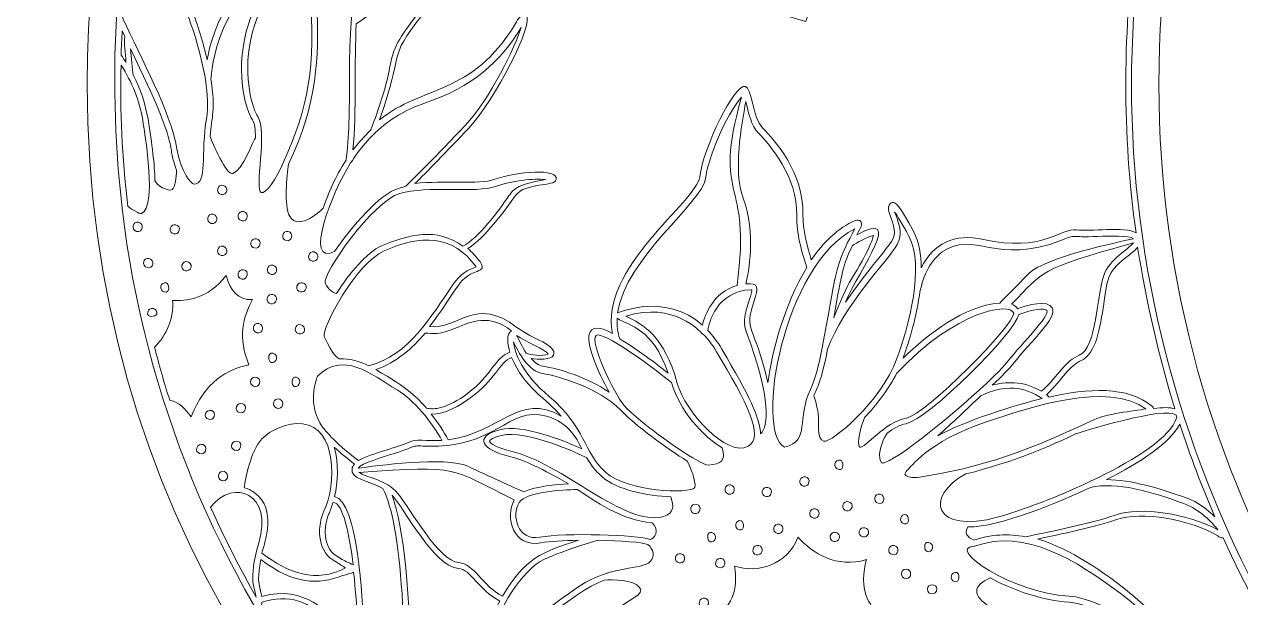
# Model space of a CAD drawing. Header units: inches. Extents: x 0.2 to 23.6, y -0.9 to 8.8.
# Drawn here: x 0.189 to 4.626, y 2.113 to 4.204 of the extents above; entities that cross this region are included whole.
import ezdxf

# ---------------------------------------------------------------- set-up
doc = ezdxf.new("R2010")
doc.units = ezdxf.units.IN
doc.header["$MEASUREMENT"] = 0
doc.layers.add('_U+0421_U+043B_U+043E_U+0439 1', color=7, linetype='Continuous')

msp = doc.modelspace()

# ---------------------------------------------------------------- linework, layer by layer
at = {"layer": '_U+0421_U+043B_U+043E_U+0439 1', "lineweight": 0}
for points, knots in [([(4.2278, 3.9833), (4.2278, 5.3014), (4.9042, 6.6028), (6.0819, 7.3639), (3.3597, 8.7653), (0.1889, 6.5625), (0.5458, 3.5347), (0.5458, 3.5333), (0.5458, 3.5333), (0.5458, 3.5319), (0.7097, 2.1458), (1.6222, 0.9792), (2.8806, 0.4597), (2.8819, 0.4597), (2.8819, 0.4583), (2.8833, 0.4583), (4.6236, -0.2569), (6.0625, 0.5972), (6.0819, 0.6028), (4.9042, 1.3653), (4.2278, 2.6667), (4.2278, 3.9833)], [0, 0, 0, 0, 1, 1, 1, 2, 2, 2, 3, 3, 3, 4, 4, 4, 5, 5, 5, 6, 6, 6, 7, 7, 7, 7]), ([(3.6972, 7.7194), (3.6819, 7.6319), (3.7222, 7.5597), (3.6667, 7.3625), (3.6569, 7.3278), (3.6542, 7.2903), (3.6556, 7.2514), (3.6403, 7.2806), (3.6236, 7.3319), (3.625, 7.4153), (3.6278, 7.5417), (3.5778, 7.625), (3.5542, 7.6042), (3.5486, 7.6), (3.5486, 7.5931), (3.55, 7.5833), (3.5569, 7.5569), (3.5042, 7.5181), (3.4542, 7.3778), (3.45, 7.3667), (3.4472, 7.3556), (3.4458, 7.3444), (3.4208, 7.3792), (3.3667, 7.4403), (3.2972, 7.4319), (3.2111, 7.4208), (3.1986, 7.4722), (3.0986, 7.4736), (3.0889, 7.4736), (2.9972, 7.4625), (2.9861, 7.4764), (2.975, 7.4903), (2.9583, 7.4875), (2.9528, 7.4667), (2.9486, 7.45), (2.9514, 7.4194), (2.975, 7.3972), (3.0028, 7.3722), (3.0375, 7.3194), (3.0486, 7.2958), (3.0167, 7.2917), (2.9847, 7.275), (2.9917, 7.2444), (2.9958, 7.2264), (3.0111, 7.2139), (3.0278, 7.2), (3.1431, 7.1028), (3.0611, 7.0556), (3.1375, 6.9194), (3.0097, 6.9625), (3.0097, 6.9431), (2.8625, 6.9708), (2.8069, 6.9819), (2.7833, 6.9861), (2.7764, 6.9708), (2.7708, 6.9597), (2.7806, 6.9486), (2.7972, 6.9347), (2.8597, 6.8819), (2.8958, 6.7514), (3.0222, 6.6319), (2.9042, 6.6208), (2.6667, 6.4653), (2.6931, 6.4194), (2.7097, 6.3889), (2.8014, 6.4375), (2.8653, 6.4417), (2.8236, 6.4208), (2.7569, 6.3833), (2.6958, 6.3264), (2.6625, 6.2889), (2.5708, 6.1833), (2.6167, 6.1639), (2.6583, 6.1458), (2.6542, 6.1764), (2.7208, 6.2069), (2.8083, 6.2458), (2.8125, 6.2556), (2.8875, 6.2417), (2.7931, 6.1847), (2.5792, 5.9792), (2.6278, 5.9333), (2.6528, 5.9097), (2.7417, 5.9389), (2.7694, 5.95), (2.7875, 5.9514), (2.8056, 5.9556), (2.8236, 5.9597), (2.7375, 5.9153), (2.7167, 5.9333), (2.6986, 5.9028), (2.6958, 5.8972), (2.6958, 5.8903), (2.6986, 5.8847), (2.7194, 5.8556), (2.8444, 5.8625), (2.8972, 5.8708), (2.8597, 5.8458), (2.8264, 5.8153), (2.8069, 5.7944), (2.8056, 5.7931), (2.7736, 5.7653), (2.7556, 5.7056), (2.7403, 5.6583), (2.7667, 5.5861), (2.7931, 5.5972), (2.8028, 5.6014), (2.8028, 5.6139), (2.8028, 5.6236), (2.8014, 5.6625), (2.8375, 5.6875), (2.8444, 5.6917), (2.9042, 5.7056), (2.9458, 5.6639), (3.0889, 5.7014), (3.0528, 5.6181), (3.0139, 5.4639), (3.0556, 5.3833), (3.0556, 5.3833), (2.9806, 5.45), (2.9806, 5.45), (2.9375, 5.3931), (2.5653, 5.0944), (2.4292, 4.5139), (2.4292, 4.5139), (2.4028, 4.4014), (2.4028, 4.4014), (2.4028, 4.4014), (3.0403, 4.2139), (3.0403, 4.2139), (3.0403, 4.2139), (3.0778, 4.325), (3.0778, 4.325), (3.2278, 4.7667), (3.4375, 4.9458), (3.4819, 5.0069), (3.4819, 5.0069), (3.1125, 5.3333), (3.1125, 5.3333), (3.1514, 5.3194), (3.2014, 5.3278), (3.2361, 5.3417), (3.2403, 5.3431), (3.2431, 5.3486), (3.2431, 5.3528), (3.2389, 5.3722), (3.1875, 5.3917), (3.2097, 5.4361), (3.2542, 5.5236), (3.2903, 5.5347), (3.3611, 5.5972), (3.3528, 5.5319), (3.3611, 5.4819), (3.3611, 5.4778), (3.3764, 5.3472), (3.3597, 5.225), (3.4347, 5.1083), (3.4986, 5.0097), (3.5861, 5.0514), (3.5264, 5.1389), (3.4625, 5.2333), (3.5944, 5.3944), (3.6347, 5.5097), (3.7292, 5.2764), (3.7194, 5.2861), (3.7681, 5.1611), (3.7958, 5.0875), (3.7722, 5.05), (3.7667, 5.025), (3.6083, 4.9569), (3.5708, 4.8292), (3.5444, 4.7792), (3.4847, 4.6653), (3.5625, 4.5111), (3.6125, 4.3889), (3.6222, 4.3667), (3.6556, 4.2917), (3.6889, 4.2889), (3.7181, 4.2861), (3.8042, 4.4181), (3.8347, 4.4597), (3.8472, 4.4764), (3.875, 4.4778), (3.9153, 4.4806), (3.9694, 4.4833), (4.0417, 4.4889), (4.1278, 4.5306), (4.1736, 4.5528), (4.1847, 4.625), (4.1972, 4.6472), (4.2014, 4.6542), (4.2125, 4.6972), (4.2167, 4.7236), (4.2292, 4.2667), (4.2069, 4.2319), (4.2069, 3.9889), (4.2069, 3.8056), (4.2194, 3.6236), (4.2444, 3.4431), (4.2042, 3.4681), (4.0736, 3.4472), (4.0278, 3.4542), (3.9708, 3.4625), (3.9028, 3.3708), (3.6875, 3.4194), (3.5819, 3.4431), (3.5042, 3.4042), (3.4611, 3.3153), (3.4611, 3.3639), (3.4528, 3.4097), (3.4333, 3.4472), (3.3792, 3.5472), (3.3694, 3.5556), (3.3556, 3.5542), (3.3486, 3.5528), (3.3444, 3.5472), (3.3417, 3.5375), (3.3389, 3.5278), (3.3444, 3.5153), (3.35, 3.5), (3.3861, 3.4028), (3.3528, 3.4333), (3.1847, 3.1903), (3.2389, 3.3167), (3.4014, 3.5306), (3.2264, 3.4361), (3.2403, 3.4639), (3.2472, 3.475), (3.2403, 3.4847), (3.2361, 3.4903), (3.2264, 3.4903), (3.2208, 3.4889), (3.1569, 3.4611), (3.1028, 3.4083), (3.0597, 3.3444), (3.0444, 3.3972), (3.0292, 3.4514), (3.0292, 3.5111), (3.0319, 3.6611), (2.9278, 3.7819), (2.8819, 3.8264), (2.8458, 3.8625), (2.8431, 3.9708), (2.8194, 3.9778), (2.7806, 3.9889), (2.6653, 3.7542), (2.6528, 3.6472), (2.6431, 3.5611), (2.2833, 3.3111), (2.3347, 3.0764), (2.3069, 3.0903), (2.2681, 3.1097), (2.2528, 3.0819), (2.2333, 3.0458), (2.2833, 2.9319), (2.3222, 2.8625), (2.2431, 2.9153), (2.1403, 2.9486), (2.0806, 2.9569), (2.0639, 2.9597), (2.05, 2.9708), (2.0375, 2.9847), (2.0611, 2.9806), (2.1125, 2.9806), (2.1194, 2.9972), (2.1333, 3.0347), (2.0444, 3.0542), (1.9861, 3.0986), (1.8333, 3.2153), (1.7722, 3.0903), (1.6667, 3.1014), (1.7639, 3.2236), (1.7681, 3.2792), (1.8403, 3.3028), (1.8611, 3.3097), (1.8653, 3.3194), (1.8514, 3.3389), (1.8361, 3.3569), (1.8222, 3.3736), (1.8069, 3.3861), (1.8681, 3.4236), (1.9403, 3.5236), (1.9819, 3.5806), (2.0167, 3.6278), (2.1236, 3.6111), (2.1292, 3.6375), (2.1389, 3.6806), (1.9875, 3.6681), (1.9014, 3.6375), (1.85, 3.6194), (1.7167, 3.6347), (1.6139, 3.6236), (1.6514, 3.6611), (1.7319, 3.7417), (1.8111, 3.8264), (1.9042, 3.9264), (2.0542, 4.2139), (2.0181, 4.2375), (2.0028, 4.2472), (1.9903, 4.2236), (1.9806, 4.2069), (1.8208, 3.9417), (1.6417, 3.9833), (1.4847, 3.8556), (1.5792, 4.1181), (1.5069, 4.0681), (1.6403, 4.2375), (1.8194, 4.4639), (1.6361, 4.4083), (1.4, 4.2389), (1.4042, 4.2903), (1.4125, 4.3319), (1.4278, 4.3542), (1.4431, 4.3778), (1.4472, 4.3917), (1.4417, 4.4), (1.4208, 4.4389), (1.2889, 4.325), (1.2514, 4.2778), (1.25, 4.2972), (1.2486, 4.3153), (1.2472, 4.3306), (1.2403, 4.4014), (1.2208, 4.3958), (1.3847, 4.5597), (1.4458, 4.6208), (1.4542, 4.6292), (1.4472, 4.6403), (1.4444, 4.6444), (1.4403, 4.6472), (1.4278, 4.6431), (1.3417, 4.6), (1.2722, 4.5542), (1.2153, 4.5069), (0.9514, 4.4111), (0.8764, 4.1875), (0.8556, 4.075), (0.8417, 4.1361), (0.8222, 4.2014), (0.7972, 4.2639), (0.7944, 4.3361), (0.7931, 4.4944), (0.7833, 4.5361), (0.7764, 4.5639), (0.8208, 4.5875), (0.8111, 4.6083), (0.8069, 4.6167), (0.7972, 4.6194), (0.7889, 4.6194), (0.7486, 4.6222), (0.7014, 4.5278), (0.6806, 4.4792), (0.6528, 4.5139), (0.6222, 4.5389), (0.5875, 4.5931), (0.8458, 6.1847), (2.1042, 7.45), (3.6972, 7.7194)], [0, 0, 0, 0, 1, 1, 1, 2, 2, 2, 3, 3, 3, 4, 4, 4, 5, 5, 5, 6, 6, 6, 7, 7, 7, 8, 8, 8, 9, 9, 9, 10, 10, 10, 11, 11, 11, 12, 12, 12, 13, 13, 13, 14, 14, 14, 15, 15, 15, 16, 16, 16, 17, 17, 17, 18, 18, 18, 19, 19, 19, 20, 20, 20, 21, 21, 21, 22, 22, 22, 23, 23, 23, 24, 24, 24, 25, 25, 25, 26, 26, 26, 27, 27, 27, 28, 28, 28, 29, 29, 29, 30, 30, 30, 31, 31, 31, 32, 32, 32, 33, 33, 33, 34, 34, 34, 35, 35, 35, 36, 36, 36, 37, 37, 37, 38, 38, 38, 39, 39, 39, 40, 40, 40, 41, 41, 41, 42, 42, 42, 43, 43, 43, 44, 44, 44, 45, 45, 45, 46, 46, 46, 47, 47, 47, 48, 48, 48, 49, 49, 49, 50, 50, 50, 51, 51, 51, 52, 52, 52, 53, 53, 53, 54, 54, 54, 55, 55, 55, 56, 56, 56, 57, 57, 57, 58, 58, 58, 59, 59, 59, 60, 60, 60, 61, 61, 61, 62, 62, 62, 63, 63, 63, 64, 64, 64, 65, 65, 65, 66, 66, 66, 67, 67, 67, 68, 68, 68, 69, 69, 69, 70, 70, 70, 71, 71, 71, 72, 72, 72, 73, 73, 73, 74, 74, 74, 75, 75, 75, 76, 76, 76, 77, 77, 77, 78, 78, 78, 79, 79, 79, 80, 80, 80, 81, 81, 81, 82, 82, 82, 83, 83, 83, 84, 84, 84, 85, 85, 85, 86, 86, 86, 87, 87, 87, 88, 88, 88, 89, 89, 89, 90, 90, 90, 91, 91, 91, 92, 92, 92, 93, 93, 93, 94, 94, 94, 95, 95, 95, 96, 96, 96, 97, 97, 97, 98, 98, 98, 99, 99, 99, 100, 100, 100, 101, 101, 101, 102, 102, 102, 103, 103, 103, 104, 104, 104, 105, 105, 105, 106, 106, 106, 107, 107, 107, 108, 108, 108, 109, 109, 109, 110, 110, 110, 111, 111, 111, 112, 112, 112, 113, 113, 113, 114, 114, 114, 115, 115, 115, 116, 116, 116, 117, 117, 117, 118, 118, 118, 119, 119, 119, 119]), ([(1.2292, 4.3222), (1.2556, 4.0528), (1.2222, 3.8958), (1.1347, 3.7014), (1.1097, 3.6431), (1.0694, 3.5833), (1.0528, 3.5903), (1.0278, 3.6), (1.0764, 3.8153), (1.0403, 3.8681), (1.0069, 3.9181), (0.8847, 4.3236), (1.4056, 4.6014), (1.2097, 4.4), (1.2194, 4.4167), (1.2292, 4.3222)], [0, 0, 0, 0, 1, 1, 1, 2, 2, 2, 3, 3, 3, 4, 4, 4, 5, 5, 5, 5]), ([(0.5833, 4.5583), (0.6, 4.5361), (0.6194, 4.5125), (0.6417, 4.4889), (0.7722, 4.3528), (0.8778, 4.0056), (0.8542, 3.8653), (0.8306, 3.7264), (0.8597, 3.6236), (0.8069, 3.6208), (0.7986, 3.6264), (0.7625, 3.6542), (0.7458, 3.75), (0.7222, 3.8889), (0.6139, 4.0792), (0.5486, 4.225), (0.5556, 4.3375), (0.5667, 4.4486), (0.5833, 4.5583)], [0, 0, 0, 0, 1, 1, 1, 2, 2, 2, 3, 3, 3, 4, 4, 4, 5, 5, 5, 6, 6, 6, 6]), ([(0.95, 3.6597), (0.925, 3.6528), (0.8764, 3.7708), (0.8667, 3.7944), (0.8722, 3.8708), (0.8875, 3.8889), (0.8694, 4.0042), (0.8708, 4.0292), (0.8917, 4.3236), (1.1694, 4.4583), (1.0667, 4.3583), (1.0194, 4.2569), (0.9986, 4.1778), (0.9569, 4.0181), (1, 3.8861), (1.0208, 3.8556), (1.0292, 3.8431), (1.0319, 3.8194), (1.0319, 3.7903), (1.0264, 3.7861), (0.9847, 3.6694), (0.95, 3.6597)], [0, 0, 0, 0, 1, 1, 1, 2, 2, 2, 3, 3, 3, 4, 4, 4, 5, 5, 5, 6, 6, 6, 7, 7, 7, 7]), ([(1.2569, 4.2375), (1.2861, 4.2917), (1.3958, 4.3736), (1.425, 4.3806), (1.4097, 4.3375), (1.3764, 4.3736), (1.375, 4), (1.375, 3.8958), (1.3736, 3.7889), (1.3625, 3.7083), (1.3236, 3.6486), (1.2972, 3.5875), (1.2792, 3.5333), (1.2778, 3.5319), (1.1917, 3.4458), (1.1569, 3.5042), (1.1347, 3.5417), (1.1472, 3.6528), (1.1528, 3.6944), (1.2583, 3.9083), (1.2639, 4.1069), (1.2569, 4.2375)], [0, 0, 0, 0, 1, 1, 1, 2, 2, 2, 3, 3, 3, 4, 4, 4, 5, 5, 5, 6, 6, 6, 7, 7, 7, 7]), ([(1.4528, 3.8194), (1.4292, 3.7958), (1.4069, 3.7708), (1.3875, 3.7458), (1.4014, 3.8847), (1.3917, 4.0694), (1.4, 4.2056), (1.4625, 4.2514), (1.6236, 4.3583), (1.6903, 4.3597), (1.6958, 4.3319), (1.6611, 4.2889), (1.625, 4.2431), (1.4792, 4.0583), (1.5681, 4.1153), (1.4528, 3.8194)], [0, 0, 0, 0, 1, 1, 1, 2, 2, 2, 3, 3, 3, 4, 4, 4, 5, 5, 5, 5]), ([(0.5458, 4.1806), (0.5486, 4.1736), (0.5528, 4.1667), (0.5556, 4.1597), (0.5528, 4.1389), (0.5569, 4.0986), (0.5597, 4.0653), (0.5542, 4.0736), (0.5486, 4.0833), (0.5417, 4.0917), (0.5431, 4.1208), (0.5444, 4.1514), (0.5458, 4.1806)], [0, 0, 0, 0, 1, 1, 1, 2, 2, 2, 3, 3, 3, 4, 4, 4, 4]), ([(1.5542, 3.6056), (1.4861, 3.5861), (1.3833, 3.4681), (1.3208, 3.375), (1.2056, 3.3194), (1.3125, 3.5958), (1.3792, 3.6986), (1.3875, 3.7056), (1.4639, 3.8542), (1.6458, 3.9153), (1.825, 3.975), (1.9264, 4.0681), (2.0014, 4.1931), (1.9806, 4.1236), (1.8889, 3.9333), (1.7972, 3.8347), (1.6972, 3.7292), (1.5958, 3.6292), (1.5806, 3.6139), (1.5708, 3.6097), (1.5625, 3.6083), (1.5542, 3.6056)], [0, 0, 0, 0, 1, 1, 1, 2, 2, 2, 3, 3, 3, 4, 4, 4, 5, 5, 5, 6, 6, 6, 7, 7, 7, 7]), ([(0.6653, 3.6347), (0.6639, 3.6917), (0.6556, 3.7653), (0.6403, 3.8583), (0.6306, 3.9139), (0.6125, 3.9681), (0.5861, 4.0194), (0.5833, 4.0403), (0.5778, 4.0819), (0.5764, 4.1153), (0.7694, 3.7167), (0.7014, 3.7819), (0.7444, 3.6722), (0.7444, 3.6472), (0.7389, 3.6097), (0.7278, 3.6014), (0.7153, 3.5931), (0.6681, 3.6167), (0.6653, 3.6347)], [0, 0, 0, 0, 1, 1, 1, 2, 2, 2, 3, 3, 3, 4, 4, 4, 5, 5, 5, 6, 6, 6, 6]), ([(0.5417, 4.0556), (0.5819, 3.9944), (0.6097, 3.925), (0.6208, 3.8542), (0.6306, 3.7931), (0.6722, 3.5389), (0.6167, 3.5139), (0.6167, 3.5139), (0.6069, 3.5097), (0.5667, 3.5403), (0.5444, 3.7222), (0.5375, 3.8889), (0.5417, 4.0556)], [0, 0, 0, 0, 1, 1, 1, 2, 2, 2, 3, 3, 3, 4, 4, 4, 4]), ([(2.7889, 3.2514), (2.7014, 3.2264), (2.6722, 3.1444), (2.6625, 3.1069), (2.5292, 3.225), (2.3653, 3.1556), (2.3528, 3.1514), (2.3806, 3.35), (2.6639, 3.5556), (2.6736, 3.6403), (2.6819, 3.7097), (2.7458, 3.8722), (2.8056, 3.9389), (2.6944, 3.55), (2.8444, 3.6583), (2.7889, 3.2514)], [0, 0, 0, 0, 1, 1, 1, 2, 2, 2, 3, 3, 3, 4, 4, 4, 5, 5, 5, 5]), ([(2.9014, 2.8958), (2.8514, 3.1181), (2.8111, 3.0778), (2.8514, 3.1958), (2.8667, 3.2417), (2.8694, 3.2625), (2.8208, 3.2569), (2.8306, 3.2972), (2.8597, 3.4417), (2.8111, 3.5694), (2.7736, 3.6708), (2.8056, 3.8361), (2.8208, 3.9222), (2.8292, 3.8861), (2.8417, 3.8319), (2.8667, 3.8069), (2.9097, 3.7639), (3.0097, 3.6486), (3.0069, 3.5069), (3.0056, 3.4389), (3.0236, 3.3806), (3.0431, 3.3167), (2.9625, 3.1833), (2.9167, 3.0125), (2.9014, 2.8958)], [0, 0, 0, 0, 1, 1, 1, 2, 2, 2, 3, 3, 3, 4, 4, 4, 5, 5, 5, 6, 6, 6, 7, 7, 7, 8, 8, 8, 8]), ([(1.7889, 3.3944), (1.6931, 3.4653), (1.5903, 3.4375), (1.4917, 3.3958), (1.4389, 3.3722), (1.375, 3.2972), (1.3278, 3.2222), (1.3167, 3.225), (1.2972, 3.2347), (1.2861, 3.2597), (1.275, 3.2944), (1.4611, 3.5583), (1.5583, 3.5875), (1.6569, 3.6167), (1.8403, 3.5875), (1.9083, 3.6125), (1.9653, 3.6333), (2.0486, 3.6431), (2.0903, 3.6375), (1.9597, 3.6181), (1.9681, 3.5847), (1.9569, 3.5792), (1.9181, 3.5222), (1.8444, 3.4236), (1.7889, 3.3944)], [0, 0, 0, 0, 1, 1, 1, 2, 2, 2, 3, 3, 3, 4, 4, 4, 5, 5, 5, 6, 6, 6, 7, 7, 7, 8, 8, 8, 8]), ([(0.9069, 3.5833), (0.8847, 3.5889), (0.8931, 3.6222), (0.9139, 3.6167), (0.9361, 3.6125), (0.9292, 3.5792), (0.9069, 3.5833)], [0, 0, 0, 0, 1, 1, 1, 2, 2, 2, 2]), ([(0.8708, 3.4778), (0.8486, 3.4833), (0.8569, 3.5167), (0.8778, 3.5111), (0.9, 3.5056), (0.8931, 3.4722), (0.8708, 3.4778)], [0, 0, 0, 0, 1, 1, 1, 2, 2, 2, 2]), ([(0.9819, 3.4875), (0.9597, 3.4931), (0.9681, 3.5264), (0.9889, 3.5208), (1.0111, 3.5153), (1.0042, 3.4819), (0.9819, 3.4875)], [0, 0, 0, 0, 1, 1, 1, 2, 2, 2, 2]), ([(3.3639, 3.5194), (3.3736, 3.5056), (3.3917, 3.4764), (3.4153, 3.4319), (3.475, 3.3208), (3.4153, 3.1042), (3.3722, 2.9847), (3.3139, 2.8264), (3.1333, 2.6764), (3.1056, 2.6833), (3.0778, 2.6903), (3.0889, 2.7597), (3.0847, 2.7847), (3.0819, 2.8083), (3.0722, 2.8389), (3.0694, 2.85), (3.0819, 2.8792), (3.0958, 2.9), (3.1194, 3.0194), (3.1778, 3.1792), (3.3389, 3.3417), (3.3736, 3.4014), (3.3986, 3.4458), (3.3722, 3.4931), (3.3639, 3.5194)], [0, 0, 0, 0, 1, 1, 1, 2, 2, 2, 3, 3, 3, 4, 4, 4, 5, 5, 5, 6, 6, 6, 7, 7, 7, 8, 8, 8, 8]), ([(0.5986, 3.4486), (0.5764, 3.4542), (0.5847, 3.4875), (0.6056, 3.4819), (0.6278, 3.4764), (0.6208, 3.4444), (0.5986, 3.4486)], [0, 0, 0, 0, 1, 1, 1, 2, 2, 2, 2]), ([(0.7208, 3.4597), (0.7264, 3.4819), (0.7597, 3.4736), (0.7542, 3.4528), (0.75, 3.4306), (0.7167, 3.4389), (0.7208, 3.4597)], [0, 0, 0, 0, 1, 1, 1, 2, 2, 2, 2]), ([(1.0153, 3.4083), (1.0208, 3.4306), (1.0542, 3.4222), (1.0486, 3.4014), (1.0444, 3.3792), (1.0111, 3.3861), (1.0153, 3.4083)], [0, 0, 0, 0, 1, 1, 1, 2, 2, 2, 2]), ([(1.1514, 3.4486), (1.1736, 3.4431), (1.1653, 3.4097), (1.1444, 3.4153), (1.1222, 3.4194), (1.1306, 3.4528), (1.1514, 3.4486)], [0, 0, 0, 0, 1, 1, 1, 2, 2, 2, 2]), ([(1.4458, 2.9583), (1.4125, 2.975), (1.3764, 2.9861), (1.3389, 2.9833), (1.3361, 2.9847), (1.3139, 2.9931), (1.2833, 3.0653), (1.2722, 3.0944), (1.4, 3.3333), (1.5014, 3.3778), (1.6347, 3.4361), (1.75, 3.4403), (1.8375, 3.3194), (1.8056, 3.3083), (1.7806, 3.2944), (1.7514, 3.2528), (1.675, 3.1417), (1.5917, 2.9958), (1.4458, 2.9583)], [0, 0, 0, 0, 1, 1, 1, 2, 2, 2, 3, 3, 3, 4, 4, 4, 5, 5, 5, 6, 6, 6, 6]), ([(3.1222, 3.1472), (3.1042, 3.0458), (3.0847, 2.9306), (3.0569, 2.8722), (3.0042, 2.7639), (3.0583, 2.6875), (2.9625, 2.6611), (2.8514, 2.7236), (2.9583, 3.3264), (3.2181, 3.4583), (3.1639, 3.3514), (3.1583, 3.3542), (3.1222, 3.1472)], [0, 0, 0, 0, 1, 1, 1, 2, 2, 2, 3, 3, 3, 4, 4, 4, 4]), ([(3.2861, 3.4333), (3.2847, 3.4194), (3.2667, 3.3736), (3.2056, 3.2736), (3.1875, 3.2444), (3.1625, 3.1861), (3.1417, 3.1333), (3.1708, 3.3014), (3.1764, 3.3264), (3.2097, 3.3972), (3.225, 3.4069), (3.2639, 3.4292), (3.2861, 3.4333)], [0, 0, 0, 0, 1, 1, 1, 2, 2, 2, 3, 3, 3, 4, 4, 4, 4]), ([(3.8542, 3.2958), (3.8042, 3.2458), (3.7653, 3.2056), (3.7472, 3.1875), (3.6153, 3.1764), (3.4889, 3.0764), (3.3944, 2.9861), (3.4111, 3.0306), (3.4403, 3.1208), (3.4542, 3.2153), (3.4639, 3.2764), (3.4889, 3.3375), (3.5375, 3.3736), (3.6514, 3.4556), (3.7361, 3.3222), (3.9722, 3.4167), (4.0306, 3.4403), (3.9958, 3.425), (4.1056, 3.4306), (4.1486, 3.4319), (4.2181, 3.4347), (4.2347, 3.4222), (4.1764, 3.4083), (3.9167, 3.3556), (3.8542, 3.2958)], [0, 0, 0, 0, 1, 1, 1, 2, 2, 2, 3, 3, 3, 4, 4, 4, 5, 5, 5, 6, 6, 6, 7, 7, 7, 8, 8, 8, 8]), ([(0.9069, 3.3611), (0.8847, 3.3667), (0.8931, 3.4), (0.9139, 3.3944), (0.9361, 3.3889), (0.9292, 3.3556), (0.9069, 3.3611)], [0, 0, 0, 0, 1, 1, 1, 2, 2, 2, 2]), ([(1.2389, 3.3403), (1.2167, 3.3458), (1.225, 3.3792), (1.2458, 3.3736), (1.2681, 3.3681), (1.2611, 3.3347), (1.2389, 3.3403)], [0, 0, 0, 0, 1, 1, 1, 2, 2, 2, 2]), ([(3.9, 2.8653), (3.8319, 2.9056), (3.7653, 2.9), (3.7194, 2.8875), (3.7556, 2.9208), (3.7819, 2.9486), (3.7944, 2.9639), (3.8653, 3.0528), (3.9569, 3.1319), (3.9389, 3.1694), (3.9236, 3.2014), (3.8472, 3.1792), (3.8125, 3.1667), (3.8069, 3.175), (3.7986, 3.1806), (3.7903, 3.1833), (3.9139, 3.3069), (3.8778, 3.3069), (4.2347, 3.4069), (4.2167, 3.3819), (4.1472, 3.3486), (4.1264, 3.2875), (4.1014, 3.2167), (4.1014, 3.025), (4.0375, 2.9972), (3.9861, 2.9764), (3.9639, 2.925), (3.9, 2.8653)], [0, 0, 0, 0, 1, 1, 1, 2, 2, 2, 3, 3, 3, 4, 4, 4, 5, 5, 5, 6, 6, 6, 7, 7, 7, 8, 8, 8, 9, 9, 9, 9]), ([(4.3861, 2.8014), (4.3681, 2.8069), (4.3403, 2.8069), (4.3083, 2.8028), (4.3083, 2.8056), (4.3069, 2.8083), (4.3042, 2.8097), (4.2153, 2.8861), (4.0667, 2.8764), (3.9278, 2.8444), (3.925, 2.8472), (3.9208, 2.85), (3.9181, 2.8528), (3.9778, 2.9111), (4.0014, 2.9597), (4.0444, 2.9778), (4.0986, 3.0014), (4.1139, 3.0986), (4.1264, 3.1847), (4.1417, 3.2903), (4.1431, 3.3028), (4.2153, 3.3597), (4.2292, 3.3708), (4.2431, 3.3806), (4.25, 3.3917), (4.2819, 3.1931), (4.3264, 2.9944), (4.3861, 2.8014)], [0, 0, 0, 0, 1, 1, 1, 2, 2, 2, 3, 3, 3, 4, 4, 4, 5, 5, 5, 6, 6, 6, 7, 7, 7, 8, 8, 8, 9, 9, 9, 9]), ([(0.6444, 3.35), (0.6667, 3.3444), (0.6583, 3.3111), (0.6375, 3.3167), (0.6153, 3.3222), (0.6222, 3.3556), (0.6444, 3.35)], [0, 0, 0, 0, 1, 1, 1, 2, 2, 2, 2]), ([(0.7972, 3.3181), (0.7917, 3.2958), (0.7583, 3.3042), (0.7639, 3.325), (0.7681, 3.3472), (0.8014, 3.3403), (0.7972, 3.3181)], [0, 0, 0, 0, 1, 1, 1, 2, 2, 2, 2]), ([(1.0958, 3.325), (1.1181, 3.3194), (1.1097, 3.2861), (1.0889, 3.2917), (1.0667, 3.2972), (1.0736, 3.3306), (1.0958, 3.325)], [0, 0, 0, 0, 1, 1, 1, 2, 2, 2, 2]), ([(0.7194, 2.8333), (0.6986, 2.8972), (0.6806, 2.9611), (0.6639, 3.0264), (0.7097, 3.0722), (0.7361, 3.1333), (0.7292, 3.1972), (0.7764, 3.1931), (0.8583, 3.2014), (0.925, 3.2875), (0.9389, 3.2361), (0.9681, 3.1972), (1.0208, 3.2), (0.9875, 3.1389), (0.9667, 3.0583), (1.0083, 2.9625), (0.9292, 2.9444), (0.8486, 2.9028), (0.7972, 2.7722), (0.7764, 2.8014), (0.7528, 2.825), (0.7194, 2.8333)], [0, 0, 0, 0, 1, 1, 1, 2, 2, 2, 3, 3, 3, 4, 4, 4, 5, 5, 5, 6, 6, 6, 7, 7, 7, 7]), ([(0.9819, 3.275), (0.9597, 3.2806), (0.9681, 3.3139), (0.9889, 3.3083), (1.0111, 3.3042), (1.0042, 3.2708), (0.9819, 3.275)], [0, 0, 0, 0, 1, 1, 1, 2, 2, 2, 2]), ([(0.7, 3.2278), (0.6778, 3.2333), (0.6861, 3.2667), (0.7069, 3.2611), (0.7167, 3.2583), (0.7222, 3.2222), (0.7, 3.2278)], [0, 0, 0, 0, 1, 1, 1, 2, 2, 2, 2]), ([(1.1833, 3.2486), (1.1889, 3.2708), (1.2222, 3.2625), (1.2167, 3.2417), (1.2111, 3.2181), (1.1778, 3.2264), (1.1833, 3.2486)], [0, 0, 0, 0, 1, 1, 1, 2, 2, 2, 2]), ([(1.075, 3.2056), (1.0806, 3.2278), (1.1139, 3.2194), (1.1083, 3.1986), (1.1028, 3.175), (1.0708, 3.1833), (1.075, 3.2056)], [0, 0, 0, 0, 1, 1, 1, 2, 2, 2, 2]), ([(2.7139, 3.0097), (2.8222, 2.8278), (2.8917, 2.6986), (2.8292, 2.6653), (2.7514, 2.6222), (2.6, 2.7903), (2.5708, 2.8944), (2.5236, 3.0667), (2.4458, 3.1111), (2.3833, 3.1389), (2.5583, 3.1958), (2.6583, 3.0792), (2.6597, 3.0778), (2.6806, 3.0611), (2.6972, 3.0375), (2.7139, 3.0097)], [0, 0, 0, 0, 1, 1, 1, 2, 2, 2, 3, 3, 3, 4, 4, 4, 5, 5, 5, 5]), ([(2.8222, 3.0833), (2.9167, 2.8292), (2.9028, 2.7403), (2.875, 2.7097), (2.8736, 2.7639), (2.8333, 2.8514), (2.7333, 3.0194), (2.7167, 3.0472), (2.7, 3.0694), (2.6819, 3.0875), (2.6861, 3.1125), (2.7125, 3.2306), (2.8403, 3.2361), (2.8417, 3.2361), (2.8431, 3.2361), (2.8431, 3.2361), (2.8444, 3.2306), (2.8389, 3.2139), (2.8347, 3.2014), (2.8014, 3.1097), (2.8222, 3.0917), (2.8222, 3.0833)], [0, 0, 0, 0, 1, 1, 1, 2, 2, 2, 3, 3, 3, 4, 4, 4, 5, 5, 5, 6, 6, 6, 7, 7, 7, 7]), ([(0.6389, 3.1542), (0.6444, 3.1764), (0.6778, 3.1681), (0.6722, 3.1472), (0.6694, 3.1375), (0.6333, 3.1319), (0.6389, 3.1542)], [0, 0, 0, 0, 1, 1, 1, 2, 2, 2, 2]), ([(3.4042, 2.7667), (3.3278, 2.7528), (3.2556, 2.6569), (3.2361, 2.6611), (3.225, 2.6764), (3.2389, 2.7333), (3.2542, 2.7694), (3.2986, 2.8167), (3.3417, 2.8736), (3.3708, 2.9306), (3.5889, 3.1625), (3.7861, 3.1917), (3.7986, 3.15), (3.8014, 3.1097), (3.4806, 2.7806), (3.4042, 2.7667)], [0, 0, 0, 0, 1, 1, 1, 2, 2, 2, 3, 3, 3, 4, 4, 4, 5, 5, 5, 5]), ([(3.3639, 2.6236), (3.3611, 2.6236), (3.3583, 2.6222), (3.3556, 2.6194), (3.3556, 2.6194), (3.3556, 2.6194), (3.3556, 2.6194), (3.3361, 2.6083), (3.3222, 2.6014), (3.3153, 2.6042), (3.2931, 2.6417), (3.3306, 2.7028), (3.3361, 2.7125), (3.3583, 2.7292), (3.3819, 2.7431), (3.4056, 2.7472), (3.4861, 2.7625), (3.8056, 3.0806), (3.8167, 3.1458), (3.8667, 3.1639), (3.9139, 3.1708), (3.9194, 3.1597), (3.9292, 3.1389), (3.8306, 3.0431), (3.7778, 2.9764), (3.7153, 2.8958), (3.4597, 2.6819), (3.3639, 2.6236)], [0, 0, 0, 0, 1, 1, 1, 2, 2, 2, 3, 3, 3, 4, 4, 4, 5, 5, 5, 6, 6, 6, 7, 7, 7, 8, 8, 8, 9, 9, 9, 9]), ([(1.0375, 3.0792), (1.0153, 3.0847), (1.0236, 3.1181), (1.0444, 3.1125), (1.0667, 3.1069), (1.0597, 3.0736), (1.0375, 3.0792)], [0, 0, 0, 0, 1, 1, 1, 2, 2, 2, 2]), ([(1.1903, 3.075), (1.1681, 3.0806), (1.1764, 3.1139), (1.1972, 3.1083), (1.2194, 3.1028), (1.2125, 3.0694), (1.1903, 3.075)], [0, 0, 0, 0, 1, 1, 1, 2, 2, 2, 2]), ([(1.9597, 3.0083), (1.9056, 2.9875), (1.8917, 2.9222), (1.8069, 2.8583), (1.7306, 2.8014), (1.6833, 2.7972), (1.6556, 2.8042), (1.6236, 2.8403), (1.5917, 2.8764), (1.4708, 2.9444), (1.5444, 2.9694), (1.6028, 3.0208), (1.6514, 3.0778), (1.6778, 3.0778), (1.7, 3.0667), (1.7764, 3.1014), (1.8736, 3.1472), (1.9278, 3.1139), (1.9667, 3.0861), (1.9444, 3.0778), (1.9528, 3.0306), (1.9597, 3.0083)], [0, 0, 0, 0, 1, 1, 1, 2, 2, 2, 3, 3, 3, 4, 4, 4, 5, 5, 5, 6, 6, 6, 7, 7, 7, 7]), ([(2.5375, 2.9319), (2.4972, 2.9639), (2.4222, 3.0208), (2.3611, 3.0569), (2.3528, 3.0806), (2.35, 3.1056), (2.3514, 3.1319), (2.3986, 3.1014), (2.4806, 3.0972), (2.5375, 2.9319)], [0, 0, 0, 0, 1, 1, 1, 2, 2, 2, 3, 3, 3, 3]), ([(1.9847, 3.0694), (2.0194, 3.0444), (2.0903, 3.0181), (2.1, 3.0014), (2.0778, 2.9917), (2.0361, 2.9986), (2.0194, 3.0042), (2.0042, 3.0292), (1.9917, 3.0569), (1.9847, 3.0694)], [0, 0, 0, 0, 1, 1, 1, 2, 2, 2, 3, 3, 3, 3]), ([(2.55, 2.8972), (2.5792, 2.7958), (2.6639, 2.7), (2.7347, 2.6597), (2.7486, 2.6111), (2.7306, 2.6), (2.6847, 2.5958), (2.6694, 2.5958), (2.6208, 2.6278), (2.6181, 2.6278), (2.5542, 2.6667), (2.4042, 2.775), (2.3694, 2.8236), (2.325, 2.8861), (2.2403, 3.0722), (2.2806, 3.0708), (2.3292, 3.0681), (2.4889, 2.9458), (2.55, 2.8972)], [0, 0, 0, 0, 1, 1, 1, 2, 2, 2, 3, 3, 3, 4, 4, 4, 5, 5, 5, 6, 6, 6, 6]), ([(2.3097, 2.5694), (2.2278, 2.6431), (2.2361, 2.7361), (2.1042, 2.8458), (2.0028, 2.9306), (1.9764, 3.0097), (1.9736, 3.0458), (1.9917, 3.0083), (2.0278, 2.9375), (2.0792, 2.9306), (2.1389, 2.9208), (2.2875, 2.8764), (2.3639, 2.7972), (2.4153, 2.7431), (2.5361, 2.6542), (2.6069, 2.6111), (2.6181, 2.5903), (2.6403, 2.5375), (2.6347, 2.5139), (2.6181, 2.4903), (2.3889, 2.4986), (2.3097, 2.5694)], [0, 0, 0, 0, 1, 1, 1, 2, 2, 2, 3, 3, 3, 4, 4, 4, 5, 5, 5, 6, 6, 6, 7, 7, 7, 7]), ([(1.0958, 3.0042), (1.1181, 2.9986), (1.1097, 2.9653), (1.0889, 2.9708), (1.0792, 2.9722), (1.0736, 3.0083), (1.0958, 3.0042)], [0, 0, 0, 0, 1, 1, 1, 2, 2, 2, 2]), ([(1.2764, 2.7347), (1.2194, 2.8167), (1.2528, 2.9056), (1.2583, 2.9208), (1.3528, 3.0125), (1.4486, 2.9306), (1.5486, 2.8708), (1.6097, 2.8347), (1.6764, 2.7514), (1.7125, 2.6861), (1.6556, 2.6833), (1.6167, 2.6931), (1.5903, 2.6792), (1.5569, 2.6611), (1.4542, 2.6403), (1.4083, 2.6125), (1.3069, 2.6889), (1.2917, 2.7208), (1.2764, 2.7347)], [0, 0, 0, 0, 1, 1, 1, 2, 2, 2, 3, 3, 3, 4, 4, 4, 5, 5, 5, 6, 6, 6, 6]), ([(1.9667, 2.9889), (2.0111, 2.8806), (2.0944, 2.8375), (2.1472, 2.775), (1.9958, 2.8653), (1.9167, 2.7097), (1.7347, 2.6889), (1.7194, 2.7181), (1.6986, 2.75), (1.6736, 2.7819), (1.725, 2.7819), (1.7778, 2.8125), (1.8181, 2.8431), (1.9042, 2.9042), (1.9208, 2.9708), (1.9667, 2.9889)], [0, 0, 0, 0, 1, 1, 1, 2, 2, 2, 3, 3, 3, 4, 4, 4, 5, 5, 5, 5]), ([(1.0472, 2.8944), (1.0403, 2.8736), (1.0069, 2.8847), (1.0153, 2.9056), (1.0236, 2.9264), (1.0556, 2.9153), (1.0472, 2.8944)], [0, 0, 0, 0, 1, 1, 1, 2, 2, 2, 2]), ([(1.1736, 2.8833), (1.1639, 2.8847), (1.1597, 2.9222), (1.1806, 2.9167), (1.2028, 2.9111), (1.1944, 2.8778), (1.1736, 2.8833)], [0, 0, 0, 0, 1, 1, 1, 2, 2, 2, 2]), ([(3.4472, 2.5514), (3.4347, 2.55), (3.4056, 2.5514), (3.4014, 2.5625), (3.4014, 2.5653), (3.4042, 2.5708), (3.4083, 2.5764), (3.4236, 2.5875), (3.4819, 2.6806), (3.6958, 2.7528), (3.8583, 2.8083), (4.1403, 2.9028), (4.2806, 2.8014), (4.2375, 2.7931), (4.1347, 2.7847), (4.0792, 2.7569), (3.8722, 2.6569), (3.6764, 2.5833), (3.4472, 2.5514)], [0, 0, 0, 0, 1, 1, 1, 2, 2, 2, 3, 3, 3, 4, 4, 4, 5, 5, 5, 6, 6, 6, 6]), ([(3.6778, 2.8486), (3.7625, 2.8917), (3.8403, 2.8833), (3.9014, 2.8389), (3.8097, 2.8167), (3.6139, 2.7556), (3.5208, 2.7028), (3.5736, 2.7486), (3.6278, 2.8014), (3.6778, 2.8486)], [0, 0, 0, 0, 1, 1, 1, 2, 2, 2, 3, 3, 3, 3]), ([(1.1208, 2.8361), (1.1417, 2.8292), (1.1306, 2.7958), (1.1097, 2.8042), (1.0875, 2.8125), (1.0986, 2.8444), (1.1208, 2.8361)], [0, 0, 0, 0, 1, 1, 1, 2, 2, 2, 2]), ([(0.85, 2.7847), (0.8569, 2.8056), (0.8903, 2.7944), (0.8819, 2.7736), (0.875, 2.7528), (0.8431, 2.7639), (0.85, 2.7847)], [0, 0, 0, 0, 1, 1, 1, 2, 2, 2, 2]), ([(0.9625, 2.8097), (0.9694, 2.8306), (1.0028, 2.8194), (0.9944, 2.7986), (0.9875, 2.7764), (0.9556, 2.7875), (0.9625, 2.8097)], [0, 0, 0, 0, 1, 1, 1, 2, 2, 2, 2]), ([(1.525, 2.6347), (1.6278, 2.6653), (1.5931, 2.6681), (1.6542, 2.6653), (1.9097, 2.6542), (1.95, 2.8125), (2.0944, 2.775), (2.1778, 2.7528), (2.2153, 2.6694), (2.2042, 2.6903), (2.2111, 2.6778), (2.2153, 2.6694), (2.2222, 2.6556), (2.1583, 2.6847), (2.0069, 2.7472), (1.9236, 2.725), (1.8264, 2.7), (1.8583, 2.65), (1.9597, 2.6278), (2.0069, 2.6167), (2.0833, 2.5806), (2.1736, 2.5278), (2.1292, 2.525), (2.0569, 2.5194), (2.0111, 2.4986), (1.9764, 2.5139), (1.8778, 2.5583), (1.8069, 2.5917), (1.7278, 2.6292), (1.4653, 2.5931), (1.4069, 2.5847), (1.4181, 2.6028), (1.5014, 2.6264), (1.525, 2.6347)], [0, 0, 0, 0, 1, 1, 1, 2, 2, 2, 3, 3, 3, 4, 4, 4, 5, 5, 5, 6, 6, 6, 7, 7, 7, 8, 8, 8, 9, 9, 9, 10, 10, 10, 11, 11, 11, 11]), ([(4.3931, 2.7694), (4.3486, 2.6278), (3.8847, 2.4458), (3.7431, 2.4069), (3.5028, 2.3417), (3.4708, 2.4819), (3.6236, 2.5639), (3.7972, 2.6069), (3.9389, 2.6694), (4.0236, 2.7097), (4.0778, 2.7278), (4.3986, 2.825), (4.3931, 2.7694)], [0, 0, 0, 0, 1, 1, 1, 2, 2, 2, 3, 3, 3, 4, 4, 4, 4]), ([(1.0319, 2.4931), (1.0194, 2.5028), (1.0056, 2.5097), (0.9903, 2.5139), (0.9958, 2.5444), (1.0139, 2.6472), (1.0556, 2.6917), (1.0861, 2.7236), (1.1486, 2.7528), (1.2042, 2.7472), (1.3278, 2.7333), (1.3292, 2.5278), (1.2819, 2.4278), (1.2583, 2.3778), (1.2556, 2.2875), (1.3139, 2.25), (1.3208, 2.2458), (1.3569, 2.2236), (1.3611, 2.2208), (1.2514, 2.1653), (1.1542, 2.2), (1.0556, 2.275), (1.0681, 2.3222), (1.1083, 2.4319), (1.0319, 2.4931)], [0, 0, 0, 0, 1, 1, 1, 2, 2, 2, 3, 3, 3, 4, 4, 4, 5, 5, 5, 6, 6, 6, 7, 7, 7, 8, 8, 8, 8]), ([(1.9639, 2.6472), (1.9139, 2.6583), (1.8861, 2.6764), (1.8861, 2.6833), (1.8861, 2.6833), (1.8875, 2.6931), (1.9292, 2.7042), (2.0208, 2.7278), (2.2139, 2.6361), (2.2403, 2.6236), (2.2542, 2.5986), (2.2708, 2.5764), (2.2958, 2.5542), (2.35, 2.5056), (2.4625, 2.4833), (2.5472, 2.4806), (2.5597, 2.4444), (2.5583, 2.4194), (2.5208, 2.4083), (2.3764, 2.3708), (2.1514, 2.6042), (1.9639, 2.6472)], [0, 0, 0, 0, 1, 1, 1, 2, 2, 2, 3, 3, 3, 4, 4, 4, 5, 5, 5, 6, 6, 6, 7, 7, 7, 7]), ([(4.5319, 2.4069), (4.5056, 2.4333), (4.4708, 2.4611), (4.4278, 2.4764), (4.3319, 2.5111), (4.2264, 2.5431), (4.1361, 2.5431), (4.2583, 2.6042), (4.3681, 2.6764), (4.4042, 2.7458), (4.4417, 2.6292), (4.4847, 2.5167), (4.5319, 2.4069)], [0, 0, 0, 0, 1, 1, 1, 2, 2, 2, 3, 3, 3, 4, 4, 4, 4]), ([(0.85, 2.6486), (0.8431, 2.6278), (0.8097, 2.6389), (0.8181, 2.6597), (0.8264, 2.6819), (0.8583, 2.6708), (0.85, 2.6486)], [0, 0, 0, 0, 1, 1, 1, 2, 2, 2, 2]), ([(0.9778, 2.6611), (0.9708, 2.6403), (0.9375, 2.6514), (0.9458, 2.6722), (0.9542, 2.6944), (0.9861, 2.6819), (0.9778, 2.6611)], [0, 0, 0, 0, 1, 1, 1, 2, 2, 2, 2]), ([(1.5736, 1.3875), (1.5236, 1.4403), (1.475, 1.4944), (1.4292, 1.55), (1.4306, 1.5931), (1.4306, 1.6333), (1.4306, 1.6722), (1.6069, 1.8125), (1.5444, 1.9278), (1.5403, 1.9333), (1.5403, 1.9347), (1.4958, 1.9931), (1.4264, 2.0111), (1.4222, 2.0986), (1.4069, 2.4639), (1.3208, 2.4819), (1.3319, 2.5333), (1.3375, 2.6014), (1.3194, 2.6611), (1.3431, 2.6403), (1.3681, 2.6194), (1.3931, 2.6), (1.3889, 2.5944), (1.3847, 2.5889), (1.3847, 2.5833), (1.3778, 2.5431), (1.4444, 2.5403), (1.4972, 2.5111), (1.5639, 2.3806), (1.5903, 1.9931), (1.5736, 1.3875)], [0, 0, 0, 0, 1, 1, 1, 2, 2, 2, 3, 3, 3, 4, 4, 4, 5, 5, 5, 6, 6, 6, 7, 7, 7, 8, 8, 8, 9, 9, 9, 10, 10, 10, 10]), ([(3.1667, 2.6139), (3.1764, 2.6111), (3.1806, 2.575), (3.1597, 2.5806), (3.1361, 2.5861), (3.1444, 2.6194), (3.1667, 2.6139)], [0, 0, 0, 0, 1, 1, 1, 2, 2, 2, 2]), ([(0.9083, 2.5403), (0.8875, 2.5472), (0.8986, 2.5806), (0.9194, 2.5722), (0.9403, 2.5639), (0.9292, 2.5319), (0.9083, 2.5403)], [0, 0, 0, 0, 1, 1, 1, 2, 2, 2, 2]), ([(1.9764, 2.4694), (1.9403, 2.4069), (1.9736, 2.2931), (2.0736, 2.3125), (2.1056, 2.3181), (2.1569, 2.3208), (2.2111, 2.3222), (2.075, 2.2778), (2.0167, 2.2583), (1.9333, 2.1181), (1.8583, 2.1556), (1.8306, 2.2375), (1.7736, 2.2403), (1.7028, 2.2444), (1.5972, 2.4361), (1.5514, 2.4931), (1.5111, 2.5431), (1.4333, 2.5514), (1.4097, 2.5694), (1.7861, 2.5958), (1.7375, 2.5861), (1.9764, 2.4694)], [0, 0, 0, 0, 1, 1, 1, 2, 2, 2, 3, 3, 3, 4, 4, 4, 5, 5, 5, 6, 6, 6, 7, 7, 7, 7]), ([(0.8681, 2.4431), (0.9542, 2.5514), (1.0972, 2.4903), (1.0444, 2.3125), (1.0028, 2.1722), (1.0319, 2.1431), (1.0347, 2.1139), (0.975, 2.2194), (0.9181, 2.3306), (0.8681, 2.4431)], [0, 0, 0, 0, 1, 1, 1, 2, 2, 2, 3, 3, 3, 3]), ([(3.0181, 2.5403), (3.0236, 2.5625), (3.0569, 2.5542), (3.0514, 2.5333), (3.0458, 2.5097), (3.0125, 2.5181), (3.0181, 2.5403)], [0, 0, 0, 0, 1, 1, 1, 2, 2, 2, 2]), ([(3.6528, 2.3222), (3.6292, 2.3333), (3.6167, 2.3486), (3.6306, 2.3708), (3.7472, 2.3681), (3.9722, 2.4653), (4.0778, 2.5139), (4.1722, 2.5375), (4.3028, 2.4986), (4.4194, 2.4556), (4.4764, 2.4347), (4.5222, 2.3875), (4.5431, 2.3597), (4.4347, 2.4194), (4.2583, 2.4458), (4.1694, 2.4139), (4.0833, 2.3833), (3.8694, 2.3403), (3.8403, 2.3347), (3.7792, 2.3458), (3.7153, 2.3444), (3.6528, 2.3222)], [0, 0, 0, 0, 1, 1, 1, 2, 2, 2, 3, 3, 3, 4, 4, 4, 5, 5, 5, 6, 6, 6, 7, 7, 7, 7]), ([(1.7722, 2.2194), (1.8167, 2.2167), (1.8472, 2.1389), (1.9236, 2.1), (1.9111, 2.0778), (1.9014, 2.0556), (1.8931, 2.0333), (1.8014, 2.0347), (1.6486, 2.0083), (1.6403, 1.9208), (1.6361, 1.8861), (1.6597, 1.8583), (1.6639, 1.8542), (1.6306, 1.8278), (1.6097, 1.8014), (1.6, 1.7833), (1.5972, 2.1319), (1.5736, 2.3681), (1.5306, 2.4861), (1.5722, 2.4431), (1.6833, 2.225), (1.7722, 2.2194)], [0, 0, 0, 0, 1, 1, 1, 2, 2, 2, 3, 3, 3, 4, 4, 4, 5, 5, 5, 6, 6, 6, 7, 7, 7, 7]), ([(2.4722, 2.325), (2.4264, 2.3417), (2.1611, 2.35), (2.0694, 2.3333), (1.9875, 2.3181), (1.9653, 2.4125), (1.9944, 2.4597), (2.0181, 2.4986), (2.1528, 2.5069), (2.2056, 2.5069), (2.2653, 2.4694), (2.3708, 2.3917), (2.4792, 2.3861), (2.5097, 2.3583), (2.4861, 2.3264), (2.4722, 2.325)], [0, 0, 0, 0, 1, 1, 1, 2, 2, 2, 3, 3, 3, 4, 4, 4, 5, 5, 5, 5]), ([(2.7583, 2.4903), (2.7361, 2.4958), (2.7444, 2.5292), (2.7653, 2.5236), (2.7875, 2.5181), (2.7806, 2.4861), (2.7583, 2.4903)], [0, 0, 0, 0, 1, 1, 1, 2, 2, 2, 2]), ([(2.8806, 2.5014), (2.8861, 2.5236), (2.9194, 2.5153), (2.9139, 2.4944), (2.9097, 2.4722), (2.8764, 2.4806), (2.8806, 2.5014)], [0, 0, 0, 0, 1, 1, 1, 2, 2, 2, 2]), ([(3.3042, 2.4569), (3.2819, 2.4625), (3.2903, 2.4958), (3.3111, 2.4903), (3.3333, 2.4847), (3.3264, 2.4514), (3.3042, 2.4569)], [0, 0, 0, 0, 1, 1, 1, 2, 2, 2, 2]), ([(1.325, 2.2667), (1.2778, 2.2972), (1.2806, 2.375), (1.3, 2.4181), (1.3042, 2.4278), (1.3097, 2.4431), (1.3153, 2.4611), (1.3528, 2.4569), (1.375, 2.3403), (1.3889, 2.2319), (1.3708, 2.2417), (1.3639, 2.2417), (1.325, 2.2667)], [0, 0, 0, 0, 1, 1, 1, 2, 2, 2, 3, 3, 3, 4, 4, 4, 4]), ([(2.6333, 2.4194), (2.6236, 2.4222), (2.6181, 2.4306), (2.6208, 2.4403), (2.6222, 2.45), (2.6319, 2.4556), (2.6417, 2.4528), (2.6625, 2.4486), (2.6556, 2.4153), (2.6333, 2.4194)], [0, 0, 0, 0, 1, 1, 1, 2, 2, 2, 3, 3, 3, 3]), ([(3.075, 2.4361), (3.0972, 2.4306), (3.0889, 2.3972), (3.0681, 2.4028), (3.0444, 2.4083), (3.0528, 2.4417), (3.075, 2.4361)], [0, 0, 0, 0, 1, 1, 1, 2, 2, 2, 2]), ([(3.175, 2.45), (3.1806, 2.4722), (3.2139, 2.4639), (3.2083, 2.4431), (3.2042, 2.4208), (3.1708, 2.4278), (3.175, 2.45)], [0, 0, 0, 0, 1, 1, 1, 2, 2, 2, 2]), ([(2.7972, 2.3597), (2.775, 2.3653), (2.7833, 2.3986), (2.8042, 2.3931), (2.8139, 2.3903), (2.8194, 2.3542), (2.7972, 2.3597)], [0, 0, 0, 0, 1, 1, 1, 2, 2, 2, 2]), ([(3.0861, 0.4056), (3.0875, 0.4833), (3.0569, 0.7236), (3.0542, 0.7375), (3.0569, 0.7417), (3.0583, 0.7458), (3.0611, 0.7514), (3.1111, 0.6736), (3.2125, 0.5972), (3.4125, 0.6347), (3.7014, 0.6903), (3.7472, 0.6514), (3.8764, 0.6319), (3.8944, 0.6292), (3.9111, 0.6208), (3.9306, 0.6194), (4.0153, 0.6139), (4.1014, 0.4764), (4.1194, 0.5556), (4.1319, 0.6111), (4.1222, 0.7097), (4.1181, 0.7167), (4.0944, 0.7653), (4.05, 0.85), (4.0111, 0.8833), (3.9278, 0.9556), (3.8917, 1.1222), (3.7389, 1.1625), (3.6889, 1.1764), (3.6444, 1.1958), (3.5875, 1.2139), (3.5889, 1.2264), (3.5875, 1.2403), (3.5819, 1.2639), (3.6639, 1.2181), (3.6472, 1.2722), (3.9583, 1.1444), (3.9708, 1.1333), (3.9903, 1.1139), (4.0056, 1.1181), (4.0403, 1.1264), (4.0139, 1.2278), (3.9917, 1.2708), (4.0292, 1.2514), (4.0681, 1.2389), (4.0986, 1.2347), (4.1069, 1.2292), (4.1361, 1.2111), (4.1833, 1.2111), (4.3361, 1.2111), (4.3264, 1.3417), (4.5278, 1.2417), (4.55, 1.2306), (4.5625, 1.2236), (4.5736, 1.2264), (4.5833, 1.2278), (4.5903, 1.2264), (4.5944, 1.2347), (4.6014, 1.2472), (4.5875, 1.2486), (4.5597, 1.325), (4.525, 1.4167), (4.6222, 1.6194), (4.3319, 1.8139), (4.2931, 1.8903), (4.2528, 1.9625), (4.2125, 2.0125), (4.3069, 1.9556), (4.3931, 1.8889), (4.4, 1.9306), (4.4083, 1.9764), (4.1167, 2.2583), (3.8861, 2.3264), (3.9611, 2.3417), (4.1056, 2.3736), (4.1736, 2.3972), (4.2611, 2.4292), (4.4444, 2.3986), (4.5431, 2.3375), (4.5472, 2.3347), (4.5542, 2.3292), (4.5625, 2.3306), (4.8806, 1.6278), (5.3958, 1.0278), (6.0375, 0.6083), (5.1389, 0.1472), (4.0694, 0.0625), (3.0861, 0.4056)], [0, 0, 0, 0, 1, 1, 1, 2, 2, 2, 3, 3, 3, 4, 4, 4, 5, 5, 5, 6, 6, 6, 7, 7, 7, 8, 8, 8, 9, 9, 9, 10, 10, 10, 11, 11, 11, 12, 12, 12, 13, 13, 13, 14, 14, 14, 15, 15, 15, 16, 16, 16, 17, 17, 17, 18, 18, 18, 19, 19, 19, 20, 20, 20, 21, 21, 21, 22, 22, 22, 23, 23, 23, 24, 24, 24, 25, 25, 25, 26, 26, 26, 27, 27, 27, 28, 28, 28, 29, 29, 29, 29]), ([(3.3986, 2.3819), (3.3764, 2.3875), (3.3847, 2.4208), (3.4056, 2.4153), (3.4153, 2.4125), (3.4208, 2.3764), (3.3986, 2.3819)], [0, 0, 0, 0, 1, 1, 1, 2, 2, 2, 2]), ([(2.6972, 2.35), (2.7194, 2.3444), (2.7111, 2.3111), (2.6903, 2.3167), (2.6806, 2.3194), (2.675, 2.3556), (2.6972, 2.35)], [0, 0, 0, 0, 1, 1, 1, 2, 2, 2, 2]), ([(2.9431, 2.3806), (2.9653, 2.375), (2.9569, 2.3417), (2.9361, 2.3472), (2.9139, 2.3514), (2.9222, 2.3847), (2.9431, 2.3806)], [0, 0, 0, 0, 1, 1, 1, 2, 2, 2, 2]), ([(3.1625, 2.3306), (3.1569, 2.3083), (3.1236, 2.3167), (3.1292, 2.3375), (3.1333, 2.3597), (3.1667, 2.3514), (3.1625, 2.3306)], [0, 0, 0, 0, 1, 1, 1, 2, 2, 2, 2]), ([(3.2681, 2.3472), (3.2625, 2.325), (3.2292, 2.3333), (3.2347, 2.3542), (3.2403, 2.3764), (3.2736, 2.3694), (3.2681, 2.3472)], [0, 0, 0, 0, 1, 1, 1, 2, 2, 2, 2]), ([(4, 2.1181), (3.7903, 2.1292), (3.55, 2.2944), (3.6528, 2.3), (3.6542, 2.3), (3.6569, 2.3014), (3.6556, 2.3), (3.8403, 2.3681), (4.0292, 2.2458), (4.1861, 2.1292), (4.2736, 2.0639), (4.3708, 1.9639), (4.3806, 1.9347), (4.3319, 1.95), (4.1306, 2.1111), (4, 2.1181)], [0, 0, 0, 0, 1, 1, 1, 2, 2, 2, 3, 3, 3, 4, 4, 4, 5, 5, 5, 5]), ([(2.2153, 2.1556), (2.1153, 2.0903), (1.9167, 1.9319), (1.9139, 1.8681), (1.9139, 1.8639), (1.9139, 1.8611), (1.9125, 1.8597), (1.8972, 1.875), (1.8875, 1.9278), (1.8958, 1.9736), (1.9125, 2.0639), (2.0069, 2.2167), (2.0861, 2.2528), (2.1611, 2.2875), (2.2722, 2.3194), (2.2806, 2.3222), (2.3653, 2.3208), (2.4431, 2.3139), (2.4639, 2.3069), (2.4819, 2.2889), (2.4931, 2.2639), (2.4722, 2.2444), (2.4403, 2.2111), (2.3347, 2.2333), (2.2153, 2.1556)], [0, 0, 0, 0, 1, 1, 1, 2, 2, 2, 3, 3, 3, 4, 4, 4, 5, 5, 5, 6, 6, 6, 7, 7, 7, 8, 8, 8, 8]), ([(3.1653, 1.8139), (3.0611, 1.8819), (2.9611, 1.8847), (2.8569, 1.8069), (2.8514, 1.9042), (2.8292, 1.9903), (2.6944, 2.025), (2.7681, 2.0722), (2.7958, 2.1458), (2.7792, 2.2278), (2.8667, 2.2), (2.9708, 2.2319), (3.0111, 2.3333), (3.0639, 2.275), (3.1528, 2.2181), (3.2611, 2.2514), (3.2486, 2.2056), (3.2444, 2.1528), (3.2653, 2.1069), (3.2764, 2.0847), (3.2917, 2.0653), (3.3139, 2.05), (3.2444, 2.0194), (3.1764, 1.9569), (3.1653, 1.8139)], [0, 0, 0, 0, 1, 1, 1, 2, 2, 2, 3, 3, 3, 4, 4, 4, 5, 5, 5, 6, 6, 6, 7, 7, 7, 8, 8, 8, 8]), ([(2.8806, 2.2819), (2.875, 2.2597), (2.8417, 2.2681), (2.8472, 2.2889), (2.8528, 2.3125), (2.8861, 2.3042), (2.8806, 2.2819)], [0, 0, 0, 0, 1, 1, 1, 2, 2, 2, 2]), ([(3.3556, 2.2694), (3.3333, 2.275), (3.3417, 2.3083), (3.3625, 2.3028), (3.3847, 2.2972), (3.3778, 2.2639), (3.3556, 2.2694)], [0, 0, 0, 0, 1, 1, 1, 2, 2, 2, 2]), ([(3.4889, 2.3139), (3.5111, 2.3083), (3.5028, 2.275), (3.4819, 2.2806), (3.4722, 2.2833), (3.4667, 2.3194), (3.4889, 2.3139)], [0, 0, 0, 0, 1, 1, 1, 2, 2, 2, 2]), ([(2.5639, 2.2597), (2.5694, 2.2819), (2.6028, 2.2736), (2.5972, 2.2528), (2.5931, 2.2306), (2.5597, 2.2375), (2.5639, 2.2597)], [0, 0, 0, 0, 1, 1, 1, 2, 2, 2, 2]), ([(2.7444, 2.2347), (2.7389, 2.2125), (2.7056, 2.2208), (2.7111, 2.2417), (2.7167, 2.2653), (2.75, 2.2569), (2.7444, 2.2347)], [0, 0, 0, 0, 1, 1, 1, 2, 2, 2, 2]), ([(1.0514, 2.2514), (1.1778, 2.1583), (1.2569, 2.1597), (1.3514, 2.1931), (1.3639, 2.1972), (1.3806, 2.2014), (1.3903, 2.2056), (1.3972, 2.1403), (1.4028, 2.0611), (1.4028, 2.0611), (1.3792, 2.0556), (1.35, 2.0431), (1.3194, 2.0264), (1.3097, 2.0444), (1.2125, 2.1639), (1.0556, 2.1167), (1.0514, 2.1444), (1.0333, 2.1653), (1.0514, 2.2514)], [0, 0, 0, 0, 1, 1, 1, 2, 2, 2, 3, 3, 3, 4, 4, 4, 5, 5, 5, 6, 6, 6, 6]), ([(1.8403, 1.725), (1.8653, 1.7611), (1.8875, 1.8153), (1.8972, 1.8458), (1.9111, 1.8306), (1.9333, 1.8333), (1.9347, 1.8667), (1.9375, 1.9236), (2.1958, 2.1375), (2.3042, 2.1764), (2.3333, 2.1792), (2.4125, 2.1792), (2.4333, 2.15), (2.4444, 2.1333), (2.4347, 2.1264), (2.3958, 2.1014), (2.2694, 2.0208), (2.3236, 2.0069), (2.0167, 1.8667), (1.9, 1.8125), (1.8486, 1.7208), (1.8014, 1.6028), (1.8042, 1.6347), (1.8181, 1.6944), (1.8403, 1.725)], [0, 0, 0, 0, 1, 1, 1, 2, 2, 2, 3, 3, 3, 4, 4, 4, 5, 5, 5, 6, 6, 6, 7, 7, 7, 8, 8, 8, 8]), ([(3.4056, 2.1819), (3.3833, 2.1819), (3.3833, 2.2167), (3.4056, 2.2167), (3.4278, 2.2153), (3.4278, 2.1819), (3.4056, 2.1819)], [0, 0, 0, 0, 1, 1, 1, 2, 2, 2, 2]), ([(3.5833, 2.1708), (3.5611, 2.1764), (3.5694, 2.2097), (3.5903, 2.2042), (3.6, 2.2028), (3.6042, 2.1667), (3.5833, 2.1708)], [0, 0, 0, 0, 1, 1, 1, 2, 2, 2, 2]), ([(4.3806, 1.6708), (4.3472, 1.7), (4.2917, 1.7375), (4.2806, 1.7444), (4.1944, 1.8972), (4.0569, 2.0361), (3.9514, 2.0514), (3.8903, 2.0611), (3.7806, 2.0792), (3.7139, 2.0778), (3.6444, 2.1194), (3.6486, 2.1569), (3.7125, 2.1847), (3.7931, 2.1403), (3.9083, 2.1014), (4, 2.0958), (4.0444, 2.0931), (4.1069, 2.0667), (4.1458, 2.0458), (4.2236, 2.0028), (4.3319, 1.7653), (4.3806, 1.6708)], [0, 0, 0, 0, 1, 1, 1, 2, 2, 2, 3, 3, 3, 4, 4, 4, 5, 5, 5, 6, 6, 6, 7, 7, 7, 7]), ([(3.4833, 2.1431), (3.4833, 2.1653), (3.5181, 2.1653), (3.5181, 2.1431), (3.5167, 2.1208), (3.4833, 2.1208), (3.4833, 2.1431)], [0, 0, 0, 0, 1, 1, 1, 2, 2, 2, 2]), ([(1.0528, 2.0847), (1.0542, 2.0889), (1.0556, 2.0931), (1.0556, 2.0958), (1.15, 2.1278), (1.2333, 2.1014), (1.3028, 2.0181), (1.2597, 1.9917), (1.2125, 1.9542), (1.1639, 1.9069), (1.1236, 1.9639), (1.0875, 2.0236), (1.0528, 2.0847)], [0, 0, 0, 0, 1, 1, 1, 2, 2, 2, 3, 3, 3, 4, 4, 4, 4]), ([(2.6847, 2.0903), (2.6792, 2.0681), (2.6458, 2.0764), (2.6514, 2.0972), (2.6569, 2.1194), (2.6903, 2.1125), (2.6847, 2.0903)], [0, 0, 0, 0, 1, 1, 1, 2, 2, 2, 2])]:
    msp.add_open_spline(points, degree=3, knots=knots, dxfattribs=at)
at = {"layer": '_U+0421_U+043B_U+043E_U+0439 1', "color": 1, "lineweight": 9, "true_color": 0xff0000}
msp.add_open_spline([(4.3278, 3.9861), (4.3278, 5.4306), (5.1153, 6.6944), (6.2833, 7.3708), (5.7083, 7.7042), (5.0403, 7.8958), (4.3278, 7.8958), (2.1722, 7.8958), (0.4181, 6.1417), (0.4181, 3.9861), (0.4181, 0.9597), (3.7111, -0.8889), (6.2833, 0.6014), (5.1153, 1.2778), (4.3278, 2.5417), (4.3278, 3.9861)], degree=3, knots=[0, 0, 0, 0, 1, 1, 1, 2, 2, 2, 3, 3, 3, 4, 4, 4, 5, 5, 5, 5], dxfattribs=at)

doc.saveas('drawing.dxf')
